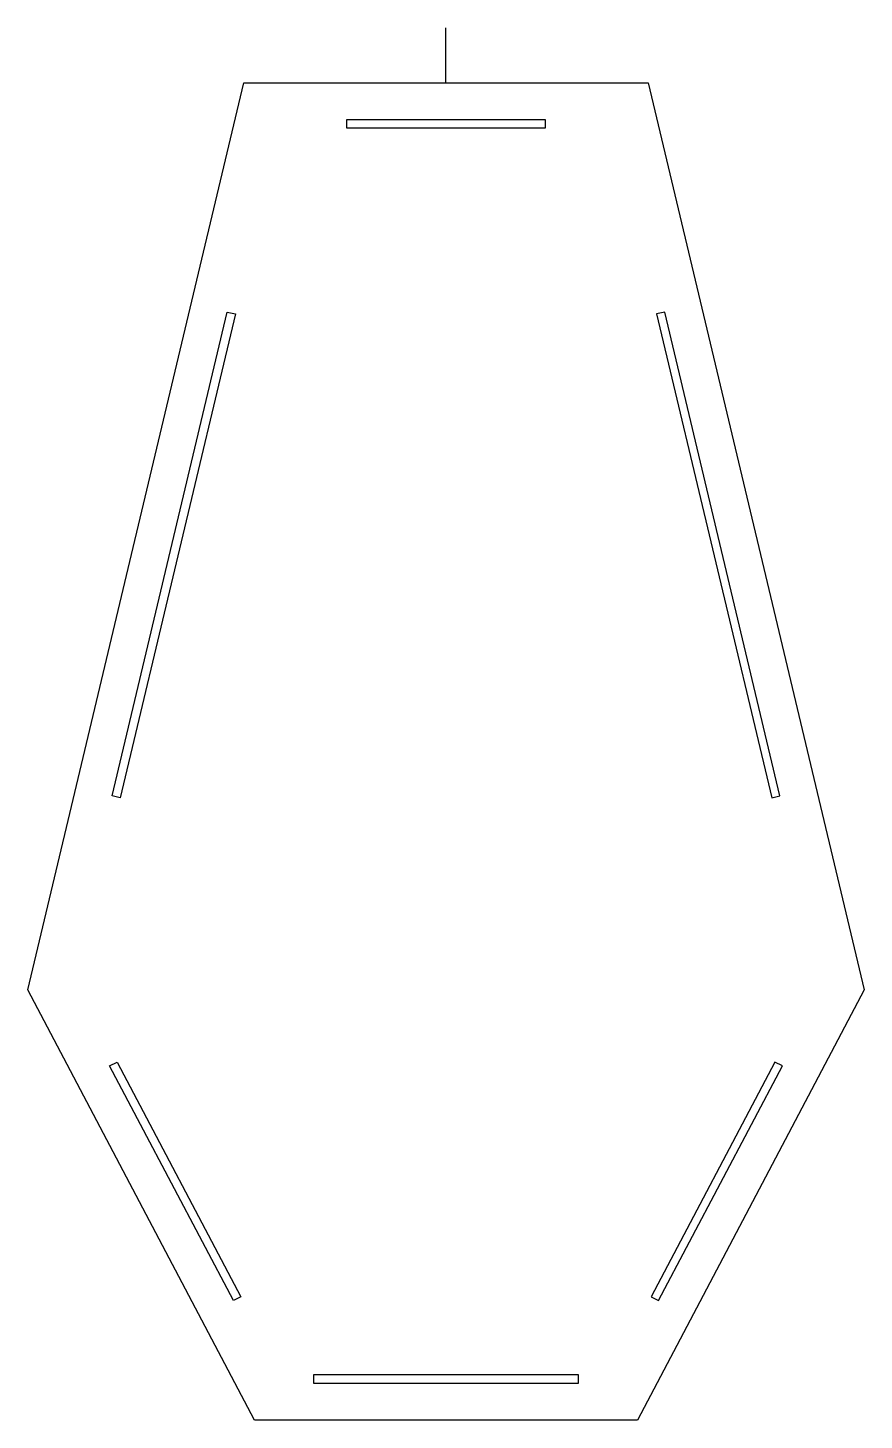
# Model space of a CAD drawing. Header units: millimetres. Extents: x -252 to 252, y -403 to 436.
import ezdxf

# ---------------------------------------------------------------- set-up
doc = ezdxf.new("R2010")
doc.units = ezdxf.units.MM
doc.layers.get('0').update_dxf_attribs({"linetype": 'CONTINUOUS'})

msp = doc.modelspace()

# ---------------------------------------------------------------- linework, layer by layer
msp.add_line((0, 403.3), (0, 436.38))
for points in [[(115.47, -403.3), (-115.47, -403.3), (-252.23, -143.82), (-121.87, 403.3), (121.87, 403.3), (252.23, -143.82)], [(-60, 381), (-60, 376), (60, 376), (60, 381)], [(-196.57, -28), (-201.44, -26.84), (-131.9, 264.99), (-127.04, 263.83)], [(196.57, -28), (201.44, -26.84), (131.9, 264.99), (127.04, 263.83)], [(-202.88, -189.65), (-198.45, -187.31), (-123.85, -328.86), (-128.27, -331.19)], [(123.85, -328.86), (128.27, -331.19), (202.88, -189.65), (198.45, -187.31)], [(80, -381), (80, -376), (-80, -376), (-80, -381)]]:
    msp.add_lwpolyline(points, close=True)

doc.saveas('drawing.dxf')
